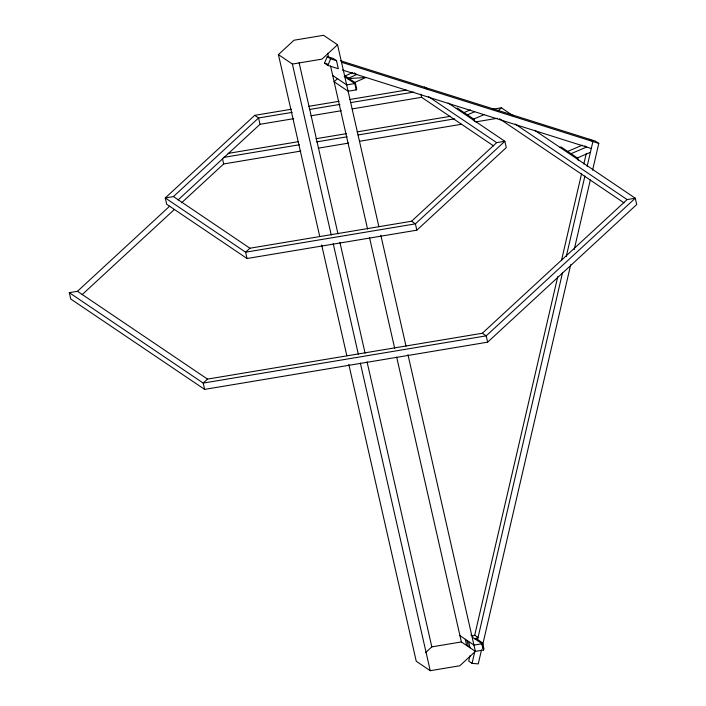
<?xml version="1.0" encoding="UTF-8"?>
<svg xmlns="http://www.w3.org/2000/svg" width="706" height="706" viewBox="0 0 706 706"><rect width="100%" height="100%" fill="white"/><g stroke="black" fill="none" stroke-linecap="round" stroke-linejoin="round"><path stroke-width="1.06" d="M470.876 635.003L472.552 636.132L474.714 635.206L557.722 276.734M561.447 260.629L581.576 173.694M583.818 164.039L586.298 153.308M469.958 655.742L468.713 661.107L472.058 663.366L478.253 663.896L481.492 649.944M587.163 166.298L592.899 141.527L589.554 139.267M477.583 639.539L562.558 272.551M566.283 256.454L584.921 175.962M472.058 663.366L474.794 651.567M482.48 645.646L570.713 264.662M574.19 249.633L590.34 179.88M592.581 170.217L598.794 143.389L595.449 141.129L340.504 60.742M324.522 63.178L327.257 56.568L333.144 58.422L336.488 60.681L338.324 68.738L327.866 65.437L324.522 63.178L327.655 64.167M327.866 65.437L330.611 58.827L327.257 56.568M337.653 78.463L334.115 81.764L348.102 91.215L356.248 89.874L354.809 83.555L344.193 76.389L352.426 72.665M319.721 236.386L278.42 54.609L293.996 40.233L323.56 35.3L337.547 44.743L378.893 226.723M291.481 109.227L254.707 115.36L165.257 197.945L166.695 204.263L247.047 258.511L416.84 230.182L506.281 147.598L504.852 141.279L448.125 102.979M337.547 44.743L321.971 59.127L292.408 64.061L278.42 54.609M247.047 258.511L245.609 252.192L165.257 197.945L173.429 196.577L258.572 117.973L292.196 112.36M534.707 130.319L635.268 198.218L636.706 204.537L487.634 342.172L204.643 389.394L70.732 298.982L69.294 292.663L77.466 291.296L169.661 206.17M178.08 199.93L260.011 124.291L293.634 118.679M82.134 294.631L174.338 209.505M181.61 202.781L223.67 163.951L300.791 151.084M249.915 248.221L245.609 252.192L415.402 223.855L504.852 141.279L496.68 142.638L411.536 221.252L249.915 248.221L173.429 196.577M69.294 292.663L203.204 383.076L486.196 335.853L635.268 198.218L627.105 199.577L482.33 333.25L207.511 379.104L203.204 383.076L204.643 389.394M497.774 111.116L501.357 107.806L513.077 115.713M425.594 652.626L431.825 646.872L461.38 641.939L475.376 651.391L483.539 650.023L482.11 643.731L473.188 637.703M354.006 82.752L365.999 77.466L347.546 78.648L356.671 74.518L354.165 72.824M474.856 638.833L478.068 637.465L474.714 635.206M354.235 83.167L355.277 82.726L356.715 89.044L355.674 89.494L356.248 89.874M456.305 108.503L457.347 108.053L474.079 119.358L474.564 121.467M464.036 112.581L470.408 109.854M467.39 114.84L474.661 111.724M472.87 119.429L483.989 114.663M473.046 119.799L474.079 119.358M559.946 147.36L560.988 146.919L577.729 158.215L578.205 160.324M567.677 151.437L582.3 145.18M571.03 153.696L586.615 147.024L584.947 145.895M576.449 158.312L590.392 152.346M576.687 158.665L577.729 158.215M484.025 649.202L482.595 642.91L481.554 643.36L483.539 650.023M308.778 106.332L339.065 101.285M349.876 99.475L406.118 90.094M309.555 109.465L339.93 104.391M350.776 102.582L413.69 92.089M310.993 115.784L341.36 110.71M352.206 108.9L421.632 97.322L493.565 145.886M228.126 153.396L298.603 141.632M315.953 138.738L346.311 133.672M357.157 131.863L450.402 116.305M492.682 109.253L501.357 107.806M223.317 157.456L299.362 144.765M316.738 141.862L347.149 136.787M358.013 134.978L454.69 118.846M318.177 148.181L348.587 143.106M359.451 141.297L461.556 124.256M475.676 121.9L497.403 118.273M482.11 643.731L473.947 645.099L459.95 635.647M348.799 364.384L416.249 661.257L430.236 670.7L459.8 665.767L475.376 651.391L407.971 354.712M354.809 83.555L346.672 84.897L332.676 75.445M330.611 58.827L336.488 60.681M341.748 62.34L598.794 143.389M342.401 70.018L591.284 148.498M515.248 124.053L627.105 199.577M499.398 118.705L623.989 202.834M424.5 87.023L427.227 88.868M428.392 96.537L496.68 142.638M345.216 75.93L355.277 82.726M254.707 115.36L258.572 117.973L260.011 124.291M411.536 221.252L415.402 223.855L416.84 230.182M482.33 333.25L486.196 335.853L487.634 342.172M77.466 291.296L207.511 379.104M475.897 638.392L482.595 642.91M420.917 94.163L421.632 97.322M380.843 235.327L406.012 346.108M468.625 641.507L470.055 647.799M466.948 640.377L468.378 646.67M465.272 639.248L466.701 645.54M327.637 53.259L328.599 57.486M330.523 65.94L367.588 229.115M369.547 237.719L394.716 348.49M396.666 357.095L461.38 641.939M299.123 62.825L337.98 233.845M339.939 242.449L365.108 353.238M367.058 361.843L431.825 646.872M292.408 64.061L331.264 235.08M333.223 243.685L358.392 354.474M360.342 363.078L430.236 670.7M321.671 244.991L346.849 355.78M222.478 158.682L223.67 163.951"/></g></svg>
